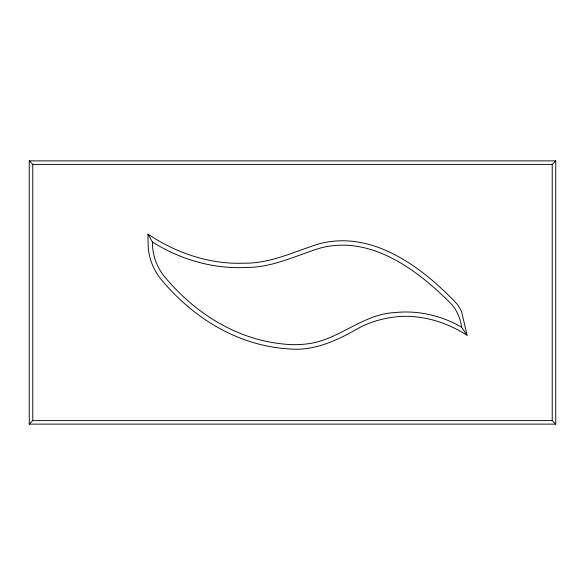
<?xml version="1.0" encoding="UTF-8"?>
<svg xmlns="http://www.w3.org/2000/svg" width="585" height="585" viewBox="0 0 585 585"><rect width="100%" height="100%" fill="white"/><g stroke="black" fill="none" stroke-linecap="round" stroke-linejoin="round"><path stroke-width="0.88" d="M29.25 424.125L32.767 420.608L552.233 420.608L555.75 424.125L555.75 160.875L29.25 160.875L29.25 424.125L555.75 424.125M29.25 160.875L32.767 164.392L552.233 164.392L555.75 160.875M467.079 335.256L461.528 327.132C441.58 315.615 418.048 310.079 395.08 312.587C362.546 313.838 338.664 340.477 306.876 343.9A93.885 93.885 0 0 1 288.902 344.492A155.179 155.179 0 0 1 252.815 337.823C217.898 327.095 187.507 304.397 164.378 276.434A53.315 53.315 0 0 1 152.451 242.014L147.954 234.11L148.107 245.305A57.688 57.688 0 0 0 160.963 279.184C184.626 307.834 215.777 331.015 251.513 342.028A159.661 159.661 0 0 0 288.661 348.894C315.22 351.556 339.322 339.315 361.545 326.503C371.599 321.808 382.356 318.598 393.369 317.202C419.16 313.633 445.36 321.443 467.079 335.256L461.536 311.498A47.246 47.246 0 0 0 456.863 303.769C422.407 267.404 372.331 229.495 318.788 243.916C294.175 251.594 270.402 263.689 243.894 263.177C209.766 264.559 176.092 253.02 147.954 234.11M152.451 242.014C180.516 259.725 213.942 269.341 247.192 267.425C272.895 267.382 295.908 255.616 319.834 248.179C371.029 234.329 418.494 270.694 452.081 304.77A42.859 42.859 0 0 1 459.174 317.172L459.832 319.117A42.859 42.859 0 0 1 461.528 327.132M552.233 164.392L552.233 420.608M32.767 164.392L32.767 420.608"/></g></svg>
